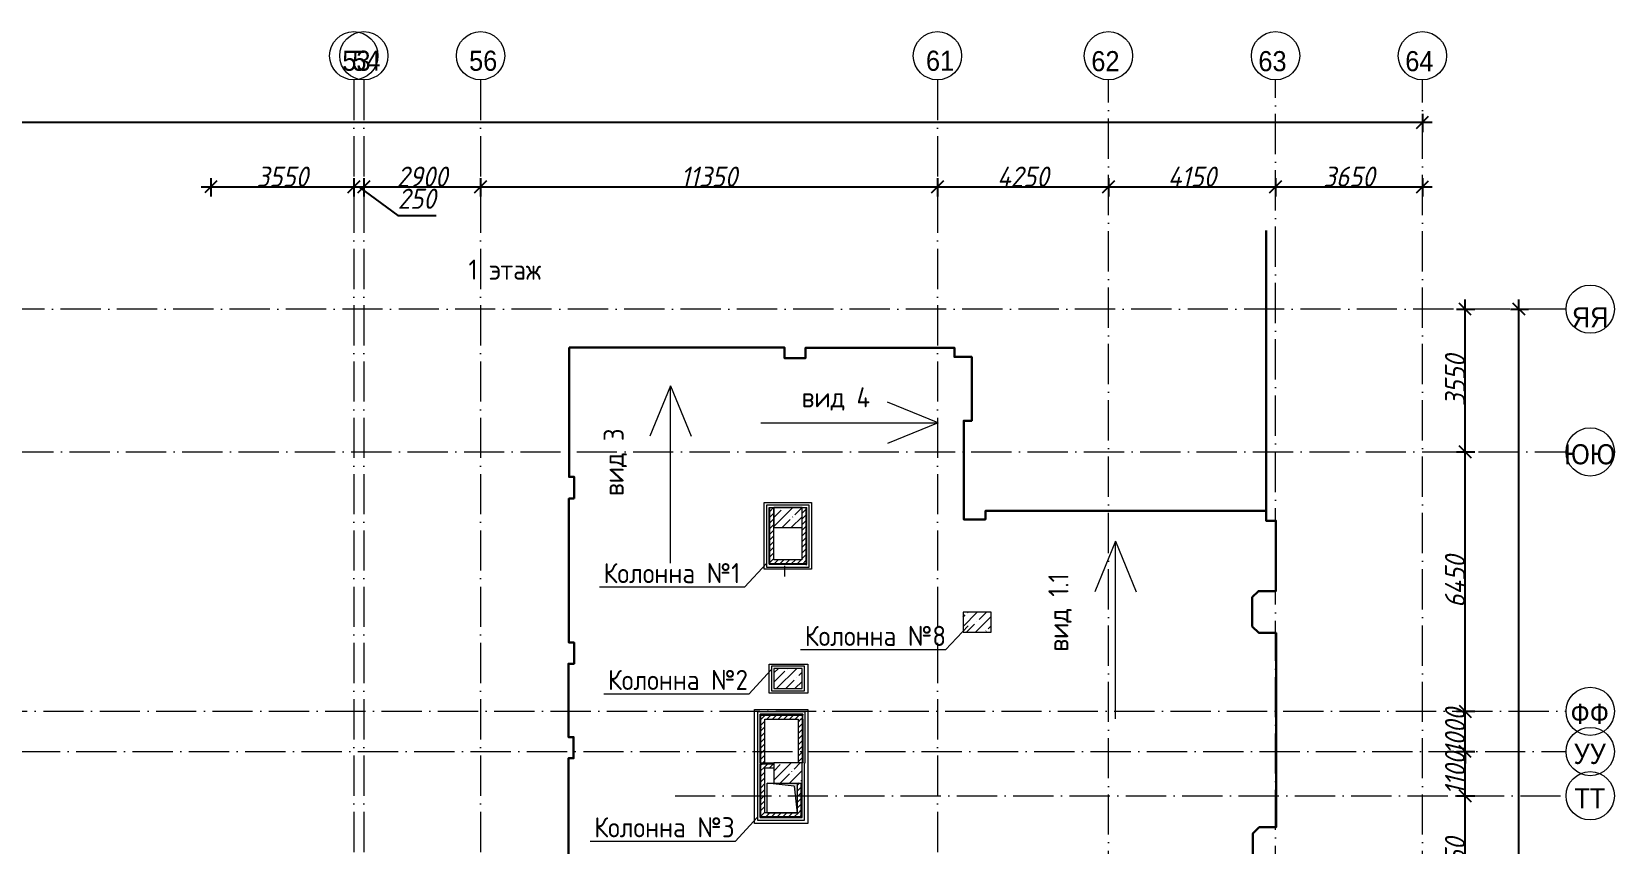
# Model space of a CAD drawing. Header units: millimetres. Extents: x 209 to 470115, y -86468 to 480215.
# Drawn here: x 174829 to 214150, y 460007 to 480215 of the extents above; entities that cross this region are included whole.
import ezdxf

# ---------------------------------------------------------------- set-up
doc = ezdxf.new("R2010")
doc.units = ezdxf.units.MM
doc.linetypes.add('50_200_ШТРИХ_1Т_ш5_п1_п1_', pattern=[1400, 1000, -200, 0, -200])
for name, color, linetype, lineweight in [('A-ANNO-DIMS', 7, 'Continuous', 9), ('A-WALL', 7, 'Continuous', 5), ('A-WALL-FNSH-1', 7, 'Continuous', 5), ('A-WALL-IDEN', 7, 'Continuous', 9), ('I-WALL', 7, 'Continuous', 5), ('S-COLS', 7, 'Continuous', 9), ('S-COLS-1', 7, 'Continuous', 5), ('основной', 250, 'Continuous', 15), ('Основные линии', 7, 'Continuous', 30), ('осново', 7, 'Continuous', 30), ('Размеры', 7, 'Continuous', 15)]:
    doc.layers.add(name, color=color, linetype=linetype, lineweight=lineweight)
for name, color, linetype, lineweight, true_color in [('A-DETL-7', 7, 'Continuous', 20, 0x01a6fe), ('I-WALL-15', 7, 'Continuous', 5, 0x787878), ('M-EQPM-1', 7, 'Continuous', 9, 0xaaaaaa), ('M-EQPM-2', 7, 'Continuous', 9, 0xe2e2e2), ('Оси-1', 7, 'Continuous', 20, 0xaaaaaa), ('Оси-2', 7, 'Continuous', 9, 0xaaaaaa), ('Оси-3', 7, '50_200_ШТРИХ_1Т_ш5_п1_п1_', 9, 0xaaaaaa)]:
    doc.layers.add(name, color=color, linetype=linetype, lineweight=lineweight, true_color=true_color)
doc.styles.add('Arial', font='arial.ttf', dxfattribs={"width": 0.9, "height": 500})
doc.styles.add('ISOCPEUR_I_1', font='isocpeui.ttf', dxfattribs={"width": 0.9, "height": 500})
doc.styles.add('СПДС', font='isocpeur.ttf', dxfattribs={"width": 0.9})
doc.dimstyles.new('ISO-2_5_0_9К_БОЛЬШОЙ', dxfattribs={"dimscale": 304.8, "dimtxt": 497.990588, "dimasz": 0.984252, "dimexe": 0.787402, "dimexo": 0, "dimgap": 0, "dimtad": 1, "dimdec": 0, "dimzin": 0, "dimdsep": 46, "dimtxsty": 'ISOCPEUR_I_1', "dimblk1": 'OBLIQUE', "dimblk2": 'OBLIQUE', "dimsah": 1, "dimcen": 0.09, "dimdle": 0.787402, "dimazin": 0, "dimtfac": 1, "dimtdec": 4, "dimtix": 1, "dimtmove": 0, "dimatfit": 3, "dimfxl": 1, "dimtvp": 1, "dimtolj": 1, "dimtzin": 0, "dimarcsym": 2})
doc.dimstyles.new('ISO-2_5_0_9К_БОЛЬШОЙ_1', dxfattribs={"dimscale": 304.8, "dimtxt": 497.990588, "dimasz": 0.984252, "dimexe": 0.787402, "dimexo": 0, "dimgap": 0, "dimtad": 1, "dimdec": 0, "dimzin": 0, "dimdsep": 46, "dimtxsty": 'ISOCPEUR_I_1', "dimblk1": 'OBLIQUE', "dimblk2": 'OBLIQUE', "dimsah": 1, "dimcen": 0.09, "dimdle": 0.787402, "dimazin": 0, "dimtfac": 1, "dimtdec": 4, "dimtix": 1, "dimtmove": 1, "dimatfit": 3, "dimfxl": 1, "dimtvp": 1, "dimtolj": 1, "dimtzin": 0, "dimarcsym": 2})
doc.dimstyles.new('ISO-2_5_0_9К_БОЛЬШОЙ_2', dxfattribs={"dimscale": 304.8, "dimtxt": 497.990588, "dimasz": 0.984252, "dimexe": 0.787402, "dimexo": 0, "dimgap": 0, "dimtad": 1, "dimdec": 0, "dimzin": 0, "dimdsep": 46, "dimtxsty": 'ISOCPEUR_I_1', "dimblk1": 'OBLIQUE', "dimblk2": 'OBLIQUE', "dimsah": 1, "dimcen": 0.09, "dimdle": 0.787402, "dimazin": 0, "dimtfac": 1, "dimtdec": 4, "dimtix": 1, "dimtmove": 2, "dimatfit": 3, "dimfxl": 1, "dimtvp": 1, "dimtolj": 1, "dimtzin": 0, "dimarcsym": 2})
pattern_1 = [(0, (104719.29, 386201.04), (406.4, 101.6), [6.706, -298.094, 6.706, -298.094, -1625.6]), (0, (104719.29, 386201.04), (406.4, 101.6), [-609.6, 6.706, -602.894, 6.706, -298.094, -711.2]), (0, (104719.29, 386201.04), (406.4, 101.6), [-1524, 6.706, -196.494, 6.706, -501.294]), (120, (104871.69, 386251.84), (-291.18818, 301.15272), [6.706, -298.094, 6.706, -298.094, -1625.6]), (120, (104871.69, 386251.84), (-291.18818, 301.15272), [-609.6, 6.706, -602.894, 6.706, -298.094, -711.2]), (120, (104871.69, 386251.84), (-291.18818, 301.15272), [-1524, 6.706, -196.494, 6.706, -501.294]), (240, (104922.49, 386455.04), (-115.21182, -402.75272), [6.706, -298.094, 6.706, -298.094, -1625.6]), (240, (104922.49, 386455.04), (-115.21182, -402.75272), [-609.6, 6.706, -602.894, 6.706, -298.094, -711.2]), (240, (104922.49, 386455.04), (-115.21182, -402.75272), [-1524, 6.706, -196.494, 6.706, -501.294])]
pattern_2 = [(45, (104719.29, 386201.04), (-70.71068, 70.71068), [])]

# ---------------------------------------------------------------- blocks, each defined once
blk = doc.blocks.new('BSC_Колонна _Прямоугольная - 500х700-V309-АИ_План этажа_Стены_2')
at = {"layer": 'S-COLS-1'}
h = blk.add_hatch(dxfattribs=at)
h.set_pattern_fill('FP_178', color=256, style=0, pattern_type=2)
h.set_pattern_definition([(315, (-79331.04, 93600), (228.0985, 228.0985), []), (315, (-79331.04, 93371.9), (228.0985, 228.0985), [403.225, -80.645, 6.706, -73.939])])
h.paths.add_polyline_path([(-250, 350), (-250, -350), (250, -350), (250, 350)])
for p, q in [((250, 350), (-250, 350)), ((-250, 350), (-250, -350)), ((250, -350), (250, 350)), ((-250, -350), (250, -350))]:
    blk.add_line(p, q, dxfattribs=at)
blk = doc.blocks.new('BSC_Колонна _Прямоугольная - 500х700-V362-АИ_План этажа_Стены_2')
at = {"layer": 'S-COLS-1'}
h = blk.add_hatch(dxfattribs=at)
h.set_pattern_fill('FP_221', color=256, style=0, pattern_type=2)
h.set_pattern_definition([(315, (-75580.7, 88900), (228.0985, 228.0985), []), (315, (-75580.7, 88671.9), (228.0985, 228.0985), [403.225, -80.645, 6.706, -73.939])])
h.paths.add_polyline_path([(-250, 350), (-250, -350), (250, -350), (250, 350)])
for p, q in [((250, 350), (-250, 350)), ((250, -350), (250, 350)), ((-250, -230), (-250, -350)), ((-250, -350), (250, -350))]:
    blk.add_line(p, q, dxfattribs=at)
blk = doc.blocks.new('BSC_Колонна _Прямоугольная - 500х700-V363-АИ_План этажа_Стены_2')
at = {"layer": 'S-COLS-1'}
h = blk.add_hatch(dxfattribs=at)
h.set_pattern_fill('FP_222', color=256, style=0, pattern_type=2)
h.set_pattern_definition([(315, (-77930.7, 88900), (228.0985, 228.0985), []), (315, (-77930.7, 88671.9), (228.0985, 228.0985), [403.225, -80.645, 6.706, -73.939])])
h.paths.add_polyline_path([(-250, 350), (-250, -350), (250, -350), (250, 350)])
for p, q in [((250, 350), (-250, 350)), ((-250, 350), (-250, -350)), ((250, -350), (250, 350)), ((-250, -350), (250, -350))]:
    blk.add_line(p, q, dxfattribs=at)
blk = doc.blocks.new('Канал вертикальный прямоугольный - Шахта - значок проема-24087406-АИ_План этажа_Стены_2')
at = {"layer": 'M-EQPM-2'}
blk.add_hatch(color=256, dxfattribs=at).paths.add_polyline_path([(375, 375), (-375, 375), (-375, -375), (-300, 300)])
at = {"layer": 'M-EQPM-1'}
for p, q in [((-375, -375), (-375, 375)), ((-375, 375), (375, 375)), ((-300, 300), (-375, -375)), ((-300, 300), (375, 375)), ((375, 375), (375, -375)), ((375, -375), (-375, -375))]:
    blk.add_line(p, q, dxfattribs=at)
blk = doc.blocks.new('Ось сетки - Круг_Ø6_00__ISO-2_5_0_9K_-17386508-АИ_План этажа_Стены_3')
at = {"layer": 'Оси-1'}
blk.add_circle((0, 0), 3, dxfattribs=at)
blk = doc.blocks.new('_Oblique')
at = {"color": 0, "linetype": 'ByBlock', "lineweight": -2}
blk.add_line((-0.5, -0.5), (0.5, 0.5), dxfattribs=at)
blk = doc.blocks.new('*D1474')
at = {"layer": 'A-ANNO-DIMS', "color": 0, "lineweight": -2, "transparency": 16777216}
for p, q in [((211781, 385675), (211781, 473555)), ((211569, 473315), (212021, 473315)), ((211569, 385915), (212021, 385915))]:
    blk.add_line(p, q, dxfattribs=at)
at = {"layer": 'Defpoints', "color": 0, "transparency": 16777216}
for p in [(211569, 473315), (211781, 473315), (211569, 385915)]:
    blk.add_point(p, dxfattribs=at)
at = {"layer": 'A-ANNO-DIMS', "color": 0, "lineweight": -2, "transparency": 16777216, "xscale": 300, "yscale": 300, "zscale": 300}
for p, rotation in [((211781, 473315), 90), ((211781, 385915), 270)]:
    blk.add_blockref('_Oblique', p, dxfattribs=dict(at, rotation=rotation))
at = {"layer": 'A-ANNO-DIMS', "color": 0, "transparency": 16777216, "insert": (211528, 429615), "char_height": 500, "width": 1942.16, "attachment_point": 5, "rotation": 90, "style": 'ISOCPEUR_I_1'}
blk.add_mtext('\\A1;87400', dxfattribs=at)
blk = doc.blocks.new('*D1482')
at = {"layer": 'A-ANNO-DIMS', "color": 0, "lineweight": -2, "transparency": 16777216}
for p, q in [((210443, 457625), (210443, 461455)), ((210230, 461215), (210683, 461215)), ((210230, 457865), (210683, 457865))]:
    blk.add_line(p, q, dxfattribs=at)
at = {"layer": 'Defpoints', "color": 0, "transparency": 16777216}
for p in [(210230, 461215), (210443, 461215), (210230, 457865)]:
    blk.add_point(p, dxfattribs=at)
at = {"layer": 'A-ANNO-DIMS', "color": 0, "lineweight": -2, "transparency": 16777216, "xscale": 300, "yscale": 300, "zscale": 300}
for p, rotation in [((210443, 461215), 90), ((210443, 457865), 270)]:
    blk.add_blockref('_Oblique', p, dxfattribs=dict(at, rotation=rotation))
at = {"layer": 'A-ANNO-DIMS', "color": 0, "transparency": 16777216, "insert": (210193, 459540), "char_height": 500, "width": 1516.96, "attachment_point": 5, "rotation": 90, "style": 'ISOCPEUR_I_1'}
blk.add_mtext('\\A1;3350', dxfattribs=at)
blk = doc.blocks.new('*D1483')
at = {"layer": 'A-ANNO-DIMS', "color": 0, "lineweight": -2, "transparency": 16777216}
for p, q in [((210443, 460975), (210443, 462555)), ((210230, 462315), (210683, 462315)), ((210230, 461215), (210683, 461215))]:
    blk.add_line(p, q, dxfattribs=at)
at = {"layer": 'Defpoints', "color": 0, "transparency": 16777216}
for p in [(210230, 462315), (210443, 462315), (210230, 461215)]:
    blk.add_point(p, dxfattribs=at)
at = {"layer": 'A-ANNO-DIMS', "color": 0, "lineweight": -2, "transparency": 16777216, "xscale": 300, "yscale": 300, "zscale": 300}
for p, rotation in [((210443, 462315), 90), ((210443, 461215), 270)]:
    blk.add_blockref('_Oblique', p, dxfattribs=dict(at, rotation=rotation))
at = {"layer": 'A-ANNO-DIMS', "color": 0, "transparency": 16777216, "insert": (210193, 461765), "char_height": 500, "width": 1287.11, "attachment_point": 5, "rotation": 90, "style": 'ISOCPEUR_I_1'}
blk.add_mtext('\\A1;1100', dxfattribs=at)
blk = doc.blocks.new('*D1484')
at = {"layer": 'A-ANNO-DIMS', "color": 0, "lineweight": -2, "transparency": 16777216}
for p, q in [((210443, 463315), (210443, 463615)), ((210230, 463315), (210683, 463315)), ((210443, 462315), (210443, 463315)), ((210230, 462315), (210683, 462315)), ((210443, 462315), (210443, 462015))]:
    blk.add_line(p, q, dxfattribs=at)
at = {"layer": 'Defpoints', "color": 0, "transparency": 16777216}
for p in [(210230, 463315), (210443, 463315), (210230, 462315)]:
    blk.add_point(p, dxfattribs=at)
at = {"layer": 'A-ANNO-DIMS', "color": 0, "lineweight": -2, "transparency": 16777216, "xscale": 300, "yscale": 300, "zscale": 300}
for p, rotation in [((210443, 463315), 270), ((210443, 462315), 90)]:
    blk.add_blockref('_Oblique', p, dxfattribs=dict(at, rotation=rotation))
at = {"layer": 'A-ANNO-DIMS', "color": 0, "transparency": 16777216, "insert": (210193, 462815), "char_height": 500, "width": 1402.04, "attachment_point": 5, "rotation": 90, "style": 'ISOCPEUR_I_1'}
blk.add_mtext('\\A1;1000', dxfattribs=at)
blk = doc.blocks.new('*D1485')
at = {"layer": 'A-ANNO-DIMS', "color": 0, "lineweight": -2, "transparency": 16777216}
for p, q in [((210443, 463075), (210443, 470005)), ((210230, 469765), (210683, 469765)), ((210230, 463315), (210683, 463315))]:
    blk.add_line(p, q, dxfattribs=at)
at = {"layer": 'Defpoints', "color": 0, "transparency": 16777216}
for p in [(210230, 469765), (210443, 469765), (210230, 463315)]:
    blk.add_point(p, dxfattribs=at)
at = {"layer": 'A-ANNO-DIMS', "color": 0, "lineweight": -2, "transparency": 16777216, "xscale": 300, "yscale": 300, "zscale": 300}
for p, rotation in [((210443, 469765), 90), ((210443, 463315), 270)]:
    blk.add_blockref('_Oblique', p, dxfattribs=dict(at, rotation=rotation))
at = {"layer": 'A-ANNO-DIMS', "color": 0, "transparency": 16777216, "insert": (210193, 466540), "char_height": 500, "width": 1562.92, "attachment_point": 5, "rotation": 90, "style": 'ISOCPEUR_I_1'}
blk.add_mtext('\\A1;6450', dxfattribs=at)
blk = doc.blocks.new('*D1486')
at = {"layer": 'A-ANNO-DIMS', "color": 0, "lineweight": -2, "transparency": 16777216}
for p, q in [((210443, 469525), (210443, 473555)), ((210230, 473315), (210683, 473315)), ((210230, 469765), (210683, 469765))]:
    blk.add_line(p, q, dxfattribs=at)
at = {"layer": 'Defpoints', "color": 0, "transparency": 16777216}
for p in [(210230, 473315), (210443, 473315), (210230, 469765)]:
    blk.add_point(p, dxfattribs=at)
at = {"layer": 'A-ANNO-DIMS', "color": 0, "lineweight": -2, "transparency": 16777216, "xscale": 300, "yscale": 300, "zscale": 300}
for p, rotation in [((210443, 473315), 90), ((210443, 469765), 270)]:
    blk.add_blockref('_Oblique', p, dxfattribs=dict(at, rotation=rotation))
at = {"layer": 'A-ANNO-DIMS', "color": 0, "transparency": 16777216, "insert": (210193, 471540), "char_height": 500, "width": 1516.96, "attachment_point": 5, "rotation": 90, "style": 'ISOCPEUR_I_1'}
blk.add_mtext('\\A1;3550', dxfattribs=at)
blk = doc.blocks.new('*D1487')
at = {"layer": 'A-ANNO-DIMS', "color": 0, "lineweight": -2, "transparency": 16777216}
for p, q in [((105882, 478171), (105882, 477719)), ((209382, 478171), (209382, 477719)), ((105642, 477959), (159773, 477959)), ((209622, 477959), (161531, 477959))]:
    blk.add_line(p, q, dxfattribs=at)
at = {"layer": 'Defpoints', "color": 0, "transparency": 16777216}
for p in [(105882, 478171), (209382, 478171), (209382, 477959)]:
    blk.add_point(p, dxfattribs=at)
at = {"layer": 'A-ANNO-DIMS', "color": 0, "lineweight": -2, "transparency": 16777216, "xscale": 300, "yscale": 300, "zscale": 300, "rotation": 180}
blk.add_blockref('_Oblique', (105882, 477959), dxfattribs=at)
at = {"layer": 'A-ANNO-DIMS', "color": 0, "lineweight": -2, "transparency": 16777216, "xscale": 300, "yscale": 300, "zscale": 300}
blk.add_blockref('_Oblique', (209382, 477959), dxfattribs=at)
at = {"layer": 'A-ANNO-DIMS', "color": 0, "transparency": 16777216, "insert": (159572, 478613), "char_height": 500, "width": 2160.51, "attachment_point": 1, "line_spacing_factor": 1.149209, "style": 'ISOCPEUR_I_1'}
blk.add_mtext('\\A1;103500', dxfattribs=at)
blk = doc.blocks.new('*D1488')
at = {"layer": 'A-ANNO-DIMS', "color": 0, "lineweight": -2, "transparency": 16777216}
for p, q in [((179042, 476359), (183072, 476359)), ((179282, 476571), (179282, 476119)), ((182832, 476571), (182832, 476119))]:
    blk.add_line(p, q, dxfattribs=at)
at = {"layer": 'Defpoints', "color": 0, "transparency": 16777216}
for p in [(179282, 476571), (182832, 476571), (182832, 476359)]:
    blk.add_point(p, dxfattribs=at)
at = {"layer": 'A-ANNO-DIMS', "color": 0, "lineweight": -2, "transparency": 16777216, "xscale": 300, "yscale": 300, "zscale": 300, "rotation": 180}
blk.add_blockref('_Oblique', (179282, 476359), dxfattribs=at)
at = {"layer": 'A-ANNO-DIMS', "color": 0, "lineweight": -2, "transparency": 16777216, "xscale": 300, "yscale": 300, "zscale": 300}
blk.add_blockref('_Oblique', (182832, 476359), dxfattribs=at)
at = {"layer": 'A-ANNO-DIMS', "color": 0, "transparency": 16777216, "insert": (181057, 476609), "char_height": 500, "width": 1516.96, "attachment_point": 5, "style": 'ISOCPEUR_I_1'}
blk.add_mtext('\\A1;3550', dxfattribs=at)
blk = doc.blocks.new('*D1489')
at = {"layer": 'A-ANNO-DIMS', "color": 0, "lineweight": -2, "transparency": 16777216}
for p, q in [((182592, 476359), (183322, 476359)), ((182832, 476571), (182832, 476119)), ((182957, 476359), (183925, 475644)), ((183082, 476571), (183082, 476119)), ((183925, 475644), (184881, 475644))]:
    blk.add_line(p, q, dxfattribs=at)
at = {"layer": 'Defpoints', "color": 0, "transparency": 16777216}
for p in [(182832, 476571), (183082, 476571), (183082, 476359)]:
    blk.add_point(p, dxfattribs=at)
at = {"layer": 'A-ANNO-DIMS', "color": 0, "lineweight": -2, "transparency": 16777216, "xscale": 300, "yscale": 300, "zscale": 300, "rotation": 180}
blk.add_blockref('_Oblique', (182832, 476359), dxfattribs=at)
at = {"layer": 'A-ANNO-DIMS', "color": 0, "lineweight": -2, "transparency": 16777216, "xscale": 300, "yscale": 300, "zscale": 300}
blk.add_blockref('_Oblique', (183082, 476359), dxfattribs=at)
at = {"layer": 'A-ANNO-DIMS', "color": 0, "transparency": 16777216, "insert": (183925, 476310), "char_height": 500, "width": 1137.72, "attachment_point": 1, "line_spacing_factor": 1.149209, "style": 'ISOCPEUR_I_1'}
blk.add_mtext('\\A1;250', dxfattribs=at)
blk = doc.blocks.new('*D1490')
at = {"layer": 'A-ANNO-DIMS', "color": 0, "lineweight": -2, "transparency": 16777216}
for p, q in [((182842, 476359), (186222, 476359)), ((183082, 476571), (183082, 476119)), ((185982, 476571), (185982, 476119))]:
    blk.add_line(p, q, dxfattribs=at)
at = {"layer": 'Defpoints', "color": 0, "transparency": 16777216}
for p in [(183082, 476571), (185982, 476571), (185982, 476359)]:
    blk.add_point(p, dxfattribs=at)
at = {"layer": 'A-ANNO-DIMS', "color": 0, "lineweight": -2, "transparency": 16777216, "xscale": 300, "yscale": 300, "zscale": 300, "rotation": 180}
blk.add_blockref('_Oblique', (183082, 476359), dxfattribs=at)
at = {"layer": 'A-ANNO-DIMS', "color": 0, "lineweight": -2, "transparency": 16777216, "xscale": 300, "yscale": 300, "zscale": 300}
blk.add_blockref('_Oblique', (185982, 476359), dxfattribs=at)
at = {"layer": 'A-ANNO-DIMS', "color": 0, "transparency": 16777216, "insert": (184532, 476609), "char_height": 500, "width": 1516.96, "attachment_point": 5, "style": 'ISOCPEUR_I_1'}
blk.add_mtext('\\A1;2900', dxfattribs=at)
blk = doc.blocks.new('*D1491')
at = {"layer": 'A-ANNO-DIMS', "color": 0, "lineweight": -2, "transparency": 16777216}
for p, q in [((185742, 476359), (197572, 476359)), ((185982, 476571), (185982, 476119)), ((197332, 476571), (197332, 476119))]:
    blk.add_line(p, q, dxfattribs=at)
at = {"layer": 'Defpoints', "color": 0, "transparency": 16777216}
for p in [(185982, 476571), (197332, 476571), (197332, 476359)]:
    blk.add_point(p, dxfattribs=at)
at = {"layer": 'A-ANNO-DIMS', "color": 0, "lineweight": -2, "transparency": 16777216, "xscale": 300, "yscale": 300, "zscale": 300, "rotation": 180}
blk.add_blockref('_Oblique', (185982, 476359), dxfattribs=at)
at = {"layer": 'A-ANNO-DIMS', "color": 0, "lineweight": -2, "transparency": 16777216, "xscale": 300, "yscale": 300, "zscale": 300}
blk.add_blockref('_Oblique', (197332, 476359), dxfattribs=at)
at = {"layer": 'A-ANNO-DIMS', "color": 0, "transparency": 16777216, "insert": (191657, 476609), "char_height": 500, "width": 1666.35, "attachment_point": 5, "style": 'ISOCPEUR_I_1'}
blk.add_mtext('\\A1;11350', dxfattribs=at)
blk = doc.blocks.new('*D1492')
at = {"layer": 'A-ANNO-DIMS', "color": 0, "lineweight": -2, "transparency": 16777216}
for p, q in [((197092, 476359), (201822, 476359)), ((197332, 476571), (197332, 476119)), ((201582, 476571), (201582, 476119))]:
    blk.add_line(p, q, dxfattribs=at)
at = {"layer": 'Defpoints', "color": 0, "transparency": 16777216}
for p in [(197332, 476571), (201582, 476571), (201582, 476359)]:
    blk.add_point(p, dxfattribs=at)
at = {"layer": 'A-ANNO-DIMS', "color": 0, "lineweight": -2, "transparency": 16777216, "xscale": 300, "yscale": 300, "zscale": 300, "rotation": 180}
blk.add_blockref('_Oblique', (197332, 476359), dxfattribs=at)
at = {"layer": 'A-ANNO-DIMS', "color": 0, "lineweight": -2, "transparency": 16777216, "xscale": 300, "yscale": 300, "zscale": 300}
blk.add_blockref('_Oblique', (201582, 476359), dxfattribs=at)
at = {"layer": 'A-ANNO-DIMS', "color": 0, "transparency": 16777216, "insert": (199457, 476609), "char_height": 500, "width": 1562.92, "attachment_point": 5, "style": 'ISOCPEUR_I_1'}
blk.add_mtext('\\A1;4250', dxfattribs=at)
blk = doc.blocks.new('*D1493')
at = {"layer": 'A-ANNO-DIMS', "color": 0, "lineweight": -2, "transparency": 16777216}
for p, q in [((201342, 476359), (205972, 476359)), ((201582, 476571), (201582, 476119)), ((205732, 476571), (205732, 476119))]:
    blk.add_line(p, q, dxfattribs=at)
at = {"layer": 'Defpoints', "color": 0, "transparency": 16777216}
for p in [(201582, 476571), (205732, 476571), (205732, 476359)]:
    blk.add_point(p, dxfattribs=at)
at = {"layer": 'A-ANNO-DIMS', "color": 0, "lineweight": -2, "transparency": 16777216, "xscale": 300, "yscale": 300, "zscale": 300, "rotation": 180}
blk.add_blockref('_Oblique', (201582, 476359), dxfattribs=at)
at = {"layer": 'A-ANNO-DIMS', "color": 0, "lineweight": -2, "transparency": 16777216, "xscale": 300, "yscale": 300, "zscale": 300}
blk.add_blockref('_Oblique', (205732, 476359), dxfattribs=at)
at = {"layer": 'A-ANNO-DIMS', "color": 0, "transparency": 16777216, "insert": (203657, 476609), "char_height": 500, "width": 1448, "attachment_point": 5, "style": 'ISOCPEUR_I_1'}
blk.add_mtext('\\A1;4150', dxfattribs=at)
blk = doc.blocks.new('*D1494')
at = {"layer": 'A-ANNO-DIMS', "color": 0, "lineweight": -2, "transparency": 16777216}
for p, q in [((205492, 476359), (209622, 476359)), ((205732, 476571), (205732, 476119)), ((209382, 476571), (209382, 476119))]:
    blk.add_line(p, q, dxfattribs=at)
at = {"layer": 'Defpoints', "color": 0, "transparency": 16777216}
for p in [(205732, 476571), (209382, 476571), (209382, 476359)]:
    blk.add_point(p, dxfattribs=at)
at = {"layer": 'A-ANNO-DIMS', "color": 0, "lineweight": -2, "transparency": 16777216, "xscale": 300, "yscale": 300, "zscale": 300, "rotation": 180}
blk.add_blockref('_Oblique', (205732, 476359), dxfattribs=at)
at = {"layer": 'A-ANNO-DIMS', "color": 0, "lineweight": -2, "transparency": 16777216, "xscale": 300, "yscale": 300, "zscale": 300}
blk.add_blockref('_Oblique', (209382, 476359), dxfattribs=at)
at = {"layer": 'A-ANNO-DIMS', "color": 0, "transparency": 16777216, "insert": (207557, 476609), "char_height": 500, "width": 1516.96, "attachment_point": 5, "style": 'ISOCPEUR_I_1'}
blk.add_mtext('\\A1;3650', dxfattribs=at)

msp = doc.modelspace()

# ---------------------------------------------------------------- hatches: boundary and pattern name
at = {"layer": 'I-WALL'}
h = msp.add_hatch(dxfattribs=at)
h.set_pattern_fill('FP_4', color=256, style=0, pattern_type=2)
h.set_pattern_definition(pattern_2)
h.paths.add_polyline_path([(193269.3, 467081.7), (193269.3, 468381.7), (193169.3, 468381.7), (193169.3, 467081.7)])
h = msp.add_hatch(dxfattribs=at)
h.set_pattern_fill('FP_4', color=256, style=0, pattern_type=2)
h.set_pattern_definition(pattern_2)
h.paths.add_polyline_path([(194066, 466981.7), (194066, 468381.7), (193966, 468381.7), (193966, 466981.7)])
h = msp.add_hatch(dxfattribs=at)
h.set_pattern_fill('FP_4', color=256, style=0, pattern_type=2)
h.set_pattern_definition(pattern_2)
h.paths.add_polyline_path([(193966, 466981.7), (193966, 467081.7), (193169.3, 467081.7), (193169.3, 466981.7)])
h = msp.add_hatch(dxfattribs=at)
h.set_pattern_fill('FP_4', color=256, style=0, pattern_type=2)
h.set_pattern_definition(pattern_2)
h.paths.add_polyline_path([(192945.5, 462031.7), (193045.5, 462031.7), (193045.5, 463220.4), (192945.5, 463220.4), (192945.5, 462195.9)])
h = msp.add_hatch(dxfattribs=at)
h.set_pattern_fill('FP_4', color=256, style=0, pattern_type=2)
h.set_pattern_definition(pattern_2)
h.paths.add_polyline_path([(193869.3, 463120.4), (193969.3, 463120.4), (193969.3, 463220.4), (193045.5, 463220.4), (193045.5, 463120.4)])
h = msp.add_hatch(dxfattribs=at)
h.set_pattern_fill('FP_4', color=256, style=0, pattern_type=2)
h.set_pattern_definition(pattern_2)
h.paths.add_polyline_path([(193969.3, 462031.7), (193969.3, 463120.4), (193869.3, 463120.4), (193869.3, 462031.7)])
h = msp.add_hatch(dxfattribs=at)
h.set_pattern_fill('FP_4', color=256, style=0, pattern_type=2)
h.set_pattern_definition(pattern_2)
h.paths.add_polyline_path([(193269.3, 461911.7), (193269.3, 462011.7), (192945.5, 462011.7), (192945.5, 461911.7), (193045.5, 461911.7)])
h = msp.add_hatch(dxfattribs=at)
h.set_pattern_fill('FP_4', color=256, style=0, pattern_type=2)
h.set_pattern_definition(pattern_2)
h.paths.add_polyline_path([(192945.5, 460692.1), (193045.5, 460692.1), (193045.5, 461911.7), (192945.5, 461911.7), (192945.5, 460772)])
h = msp.add_hatch(dxfattribs=at)
h.set_pattern_fill('FP_4', color=256, style=0, pattern_type=2)
h.set_pattern_definition(pattern_2)
h.paths.add_polyline_path([(193949.3, 460792.1), (193949.3, 461531.7), (193849.3, 461531.7), (193849.3, 460792.1)])
h = msp.add_hatch(dxfattribs=at)
h.set_pattern_fill('FP_4', color=256, style=0, pattern_type=2)
h.set_pattern_definition(pattern_2)
h.paths.add_polyline_path([(193949.3, 460692.1), (193949.3, 460792.1), (193849.3, 460792.1), (193848.1, 460792.1), (193045.5, 460792.1), (193045.5, 460692.1)])
at = {"layer": 'I-WALL-15'}
h = msp.add_hatch(dxfattribs=at)
h.set_pattern_fill('FP_3', color=256, style=0, pattern_type=2)
h.set_pattern_definition(pattern_1)
h.paths.add_polyline_path([(193169.3, 466981.7), (193169.3, 468381.7), (193149.3, 468381.7), (193149.3, 466981.7)])
h = msp.add_hatch(dxfattribs=at)
h.set_pattern_fill('FP_3', color=256, style=0, pattern_type=2)
h.set_pattern_definition(pattern_1)
h.paths.add_polyline_path([(194086, 466961.7), (194086, 468381.7), (194066, 468381.7), (194066, 466961.7)])
h = msp.add_hatch(dxfattribs=at)
h.set_pattern_fill('FP_3', color=256, style=0, pattern_type=2)
h.set_pattern_definition(pattern_1)
h.paths.add_polyline_path([(193149.3, 466961.7), (194066, 466961.7), (194066, 466981.7), (193149.3, 466981.7)])
h = msp.add_hatch(dxfattribs=at)
h.set_pattern_fill('FP_3', color=256, style=0, pattern_type=2)
h.set_pattern_definition(pattern_1)
h.paths.add_polyline_path([(192945.5, 462031.7), (192945.5, 463240.4), (192925.5, 463240.4), (192925.5, 462031.7)])
h = msp.add_hatch(dxfattribs=at)
h.set_pattern_fill('FP_3', color=256, style=0, pattern_type=2)
h.set_pattern_definition(pattern_1)
h.paths.add_polyline_path([(193969.3, 463220.4), (193989.3, 463220.4), (193989.3, 463240.4), (192945.5, 463240.4), (192945.5, 463220.4), (193045.5, 463220.4)])
h = msp.add_hatch(dxfattribs=at)
h.set_pattern_fill('FP_3', color=256, style=0, pattern_type=2)
h.set_pattern_definition(pattern_1)
h.paths.add_polyline_path([(193989.3, 462031.7), (193989.3, 463220.4), (193969.3, 463220.4), (193969.3, 462031.7)])
h = msp.add_hatch(dxfattribs=at)
h.set_pattern_fill('FP_3', color=256, style=0, pattern_type=2)
h.set_pattern_definition(pattern_1)
h.paths.add_polyline_path([(193269.3, 462011.7), (193269.3, 462031.7), (192925.5, 462031.7), (192925.5, 462011.7), (192945.5, 462011.7)])
h = msp.add_hatch(dxfattribs=at)
h.set_pattern_fill('FP_3', color=256, style=0, pattern_type=2)
h.set_pattern_definition(pattern_1)
h.paths.add_polyline_path([(192945.5, 460672.1), (192945.5, 462011.7), (192925.5, 462011.7), (192925.5, 460672.1)])
h = msp.add_hatch(dxfattribs=at)
h.set_pattern_fill('FP_3', color=256, style=0, pattern_type=2)
h.set_pattern_definition(pattern_1)
h.paths.add_polyline_path([(193949.3, 460692.1), (193969.3, 460692.1), (193969.3, 461531.7), (193949.3, 461531.7), (193949.3, 460772)])
h = msp.add_hatch(dxfattribs=at)
h.set_pattern_fill('FP_3', color=256, style=0, pattern_type=2)
h.set_pattern_definition(pattern_1)
h.paths.add_polyline_path([(192945.5, 460672.1), (193969.3, 460672.1), (193969.3, 460692.1), (192945.5, 460692.1)])
at = {"layer": 'S-COLS-1'}
h = msp.add_hatch(dxfattribs=at)
h.set_pattern_fill('FP_1', color=256, style=0, pattern_type=2)
h.set_pattern_definition([(45, (104719.3, 386201.04), (-228.0985, 228.0985), []), (45, (104947.4, 386201.04), (-228.0985, 228.0985), [403.225, -80.645, 6.706, -73.939])])
h.paths.add_polyline_path([(193969.3, 467881.7), (193969.3, 468381.7), (193269.3, 468381.7), (193269.3, 467881.7)])

# ---------------------------------------------------------------- linework, layer by layer
at = {"lineweight": 30}
for points in [[(205172.2, 459587.8), (205172.2, 460277.8), (205327.8, 460433.4), (205747.8, 460433.4), (205747.8, 465263.4), (205317.8, 465263.4), (205155.2, 465426), (205155.2, 466151), (205307.2, 466303), (205742.2, 466303), (205742.2, 468053), (205497.2, 468053), (205497.2, 468298), (205497.2, 475270)], [(197985.2, 468088), (197985.2, 470538), (198005.2, 470538), (198185.2, 470538), (198185.2, 472125), (197985.2, 472125), (197755.2, 472125), (197755.2, 472355), (194055.2, 472355), (194055.2, 472099), (193531.2, 472099), (193531.2, 472362), (188181.2, 472362)], [(188181.2, 472362), (188181.2, 469145), (188311.2, 469145), (188311.2, 468605)], [(188311.2, 468605), (188176.2, 468605), (188176.2, 465024), (188177.2, 465024)], [(205497.2, 468298), (198525.2, 468298), (198525.2, 468088), (197985.2, 468088), (197985.2, 468088)], [(188176.2, 465024), (188306.2, 465024), (188306.2, 464499), (188293.2, 464499), (188163.2, 464499), (188163.2, 462673), (188293.2, 462673), (188293.2, 462148), (188163.2, 462148), (188163.2, 459188), (186010.2, 459188), (186010.2, 454058), (182930.2, 454058), (182930.2, 453323)]]:
    msp.add_lwpolyline(points, dxfattribs=at)
at = {"layer": 'A-DETL-7'}
for p, q in [((193024.6, 468509.3), (194204.6, 468509.3)), ((193024.6, 466849.3), (193024.6, 468509.3)), ((194204.6, 468509.3), (194204.6, 466849.3)), ((194204.6, 466849.3), (193024.6, 466849.3)), ((193148.8, 464490.4), (194108.8, 464490.4)), ((193148.8, 463770.4), (193148.8, 464490.4)), ((194108.8, 464490.4), (194108.8, 463770.4)), ((194108.8, 463770.4), (193148.8, 463770.4)), ((192790.7, 463363), (194108.8, 463363)), ((192790.7, 460525.4), (192790.7, 463363)), ((194108.8, 463363), (194108.8, 460525.4)), ((194108.8, 460525.4), (192790.7, 460525.4))]:
    msp.add_line(p, q, dxfattribs=at)
at = {"layer": 'A-WALL'}
for p, q in [((193089.3, 468441.7), (193089.3, 466901.7)), ((194146, 468441.7), (193089.3, 468441.7)), ((193149.3, 466981.7), (193149.3, 468381.7)), ((193149.3, 468381.7), (194086, 468381.7)), ((193169.3, 466981.7), (193169.3, 468381.7)), ((194066, 468381.7), (194066, 466981.7)), ((194086, 466961.7), (194086, 468381.7)), ((194146, 466901.7), (194146, 468441.7)), ((193089.3, 466901.7), (194146, 466901.7)), ((194066, 466961.7), (193149.3, 466961.7)), ((194066, 466981.7), (193169.3, 466981.7)), ((193209.3, 464441.7), (193209.3, 463821.7)), ((194029.3, 464441.7), (193209.3, 464441.7)), ((194029.3, 463821.7), (194029.3, 464441.7)), ((193209.3, 463821.7), (194029.3, 463821.7)), ((194049.3, 463300.4), (192865.5, 463300.4)), ((192865.5, 463300.4), (192865.5, 460612.1)), ((192925.5, 462031.7), (192925.5, 463240.4)), ((193989.3, 463240.4), (192945.5, 463240.4)), ((192945.5, 463220.4), (193969.3, 463220.4)), ((192945.5, 462031.7), (192945.5, 463220.4)), ((193969.3, 463220.4), (193969.3, 462031.7)), ((193989.3, 463240.4), (193989.3, 463220.4)), ((193989.3, 462031.7), (193989.3, 463220.4)), ((194049.3, 462031.7), (194049.3, 463300.4)), ((193989.3, 463120.4), (193989.3, 462031.7)), ((193989.3, 462031.7), (193969.3, 462031.7)), ((194029.3, 460612.1), (194029.3, 462031.7)), ((194029.3, 462031.7), (194049.3, 462031.7)), ((192925.5, 460672.1), (192925.5, 462011.7)), ((192945.5, 460692.1), (192945.5, 462011.7)), ((192945.5, 462011.7), (193269.3, 462011.7)), ((193949.3, 460692.1), (193949.3, 461531.7)), ((193969.3, 460672.1), (193969.3, 461531.7)), ((192865.5, 460612.1), (194029.3, 460612.1)), ((192925.5, 460672.1), (193969.3, 460672.1)), ((193949.3, 460692.1), (192945.5, 460692.1))]:
    msp.add_line(p, q, dxfattribs=at)
at = {"layer": 'A-WALL-FNSH-1'}
for p, q in [((193269.3, 467081.7), (193269.3, 468381.7)), ((193966, 468381.7), (193966, 467081.7)), ((193149.3, 466981.7), (193149.3, 466961.7)), ((193966, 467081.7), (193269.3, 467081.7)), ((194066, 466961.7), (194086, 466961.7)), ((192945.5, 463240.4), (192925.5, 463240.4)), ((193989.3, 463220.4), (193989.3, 463240.4)), ((193045.5, 463120.4), (193869.3, 463120.4)), ((193045.5, 462031.7), (193045.5, 463120.4)), ((193869.3, 463120.4), (193869.3, 462031.7)), ((192925.5, 462031.7), (192925.5, 462011.7)), ((192925.5, 462031.7), (193269.3, 462031.7)), ((193989.3, 462031.7), (193989.3, 462031.7)), ((193045.5, 460792.1), (193045.5, 461911.7)), ((193045.5, 461911.7), (193269.3, 461911.7)), ((193848.1, 460792.1), (193045.5, 460792.1))]:
    msp.add_line(p, q, dxfattribs=at)
at = {"layer": 'A-WALL-IDEN'}
msp.add_line((193530.7, 466931.7), (193530.7, 466665.6), dxfattribs=at)
at = {"layer": 'S-COLS-1'}
for p, q in [((193969.3, 468381.7), (193269.3, 468381.7)), ((193269.3, 468381.7), (193269.3, 467881.7)), ((193969.3, 467881.7), (193969.3, 468381.7)), ((193269.3, 467881.7), (193969.3, 467881.7))]:
    msp.add_line(p, q, dxfattribs=at)
at = {"layer": 'Оси-3'}
for p, q in [((182832.2, 479014.9), (182832.2, 399065)), ((183082.2, 479014.9), (183082.2, 399065)), ((185982.2, 479014.9), (185982.2, 397065)), ((197332.2, 479014.9), (197332.2, 381844.3)), ((201582.2, 381844.3), (201582.2, 479014.9)), ((205732.2, 435165), (205732.2, 479014.9)), ((209382.2, 381844.3), (209382.2, 479014.9)), ((212950.2, 473315), (102964.9, 473315)), ((102964.9, 469764.7), (212950.2, 469764.7)), ((156918.2, 463315), (212950.2, 463315)), ((145132.2, 462315), (212950.2, 462315)), ((190813.4, 461215), (212950.2, 461215))]:
    msp.add_line(p, q, dxfattribs=at)
at = {"layer": 'основной', "lineweight": 15}
for points in [[(193095.9, 467001.2), (192535.3, 466401.2), (188935.3, 466401.2)], [(198093.9, 465440.1), (197533.3, 464840.1), (193933.3, 464840.1)], [(193204.5, 464345.6), (192643.9, 463745.6), (189043.9, 463745.6)], [(192864.1, 460681.8), (192303.5, 460081.8), (188703.5, 460081.8)]]:
    msp.add_lwpolyline(points, dxfattribs=at)
at = {"layer": 'Размеры'}
for points in [[(190703, 471411.3), (190189.4, 470152.7)], [(190703, 467001.2), (190703, 471411.3)], [(190703, 471411.3), (191216.7, 470152.7)], [(197351.5, 470488), (196092.9, 471001.6)], [(192941.4, 470488), (197351.5, 470488)], [(197351.5, 470488), (196092.9, 469974.4)], [(201752.9, 467542.4), (201239.3, 466283.8)], [(201752.9, 463132.3), (201752.9, 467542.4)], [(201752.9, 467542.4), (202266.5, 466283.8)]]:
    msp.add_lwpolyline(points, dxfattribs=at)

# ---------------------------------------------------------------- block references
at = {"layer": 'M-EQPM-1', "rotation": 269.9999999999989}
msp.add_blockref('Канал вертикальный прямоугольный - Шахта - значок проема-24087406-АИ_План этажа_Стены_2', (193474.3, 461156.7), dxfattribs=at)
at = {"layer": 'S-COLS', "rotation": 89.9999999999999}
for name, p in [('BSC_Колонна _Прямоугольная - 500х700-V309-АИ_План этажа_Стены_2', (198319.3, 465532.1)), ('BSC_Колонна _Прямоугольная - 500х700-V363-АИ_План этажа_Стены_2', (193619.3, 464131.7)), ('BSC_Колонна _Прямоугольная - 500х700-V362-АИ_План этажа_Стены_2', (193619.3, 461781.7))]:
    msp.add_blockref(name, p, dxfattribs=at)
at = {"layer": 'Оси-1', "xscale": 199.9999999999999, "yscale": 199.9999999999999, "zscale": 199.9999999999999}
for p, rotation in [((182832.2, 479614.9), 180), ((183082.2, 479614.9), 180), ((185982.2, 479614.9), 180), ((197332.2, 479614.9), 180), ((213550.2, 473315), 89.9999999999998), ((213550.2, 469764.7), 269.9999999999995), ((213550.2, 463315), 269.9999999999995), ((213550.2, 462315), 269.9999999999995), ((213550.2, 461215), 269.9999999999995)]:
    msp.add_blockref('Ось сетки - Круг_Ø6_00__ISO-2_5_0_9K_-17386508-АИ_План этажа_Стены_3', p, dxfattribs=dict(at, rotation=rotation))
for p in [(201582.2, 479614.9), (205732.2, 479614.9), (209382.2, 479614.9)]:
    msp.add_blockref('Ось сетки - Круг_Ø6_00__ISO-2_5_0_9K_-17386508-АИ_План этажа_Стены_3', p, dxfattribs=at)

# ---------------------------------------------------------------- texts
at = {"layer": 'Оси-2', "char_height": 500, "attachment_point": 5, "line_spacing_factor": 0.936439, "style": 'Arial'}
for s, insert, width in [('\\pxqc,t4.572,9.144,13.716,18.288,22.86,27.432,32.004,36.576,41.148,45.72,50.292,54.864,59.436,64.008,68.58,73.152,77.724,82.296,86.868,91.44,96.012,100.584,105.156,109.728,114.3,118.872,123.444,128.016,132.588,137.16,141.732,146.304;{53}', (182897.3, 479487.8), 702), ('\\pxqc,t4.572,9.144,13.716,18.288,22.86,27.432,32.004,36.576,41.148,45.72,50.292,54.864,59.436,64.008,68.58,73.152,77.724,82.296,86.868,91.44,96.012,100.584,105.156,109.728,114.3,118.872,123.444,128.016,132.588,137.16,141.732,146.304;{54}', (183147.3, 479487.8), 702), ('\\pxqc,t4.572,9.144,13.716,18.288,22.86,27.432,32.004,36.576,41.148,45.72,50.292,54.864,59.436,64.008,68.58,73.152,77.724,82.296,86.868,91.44,96.012,100.584,105.156,109.728,114.3,118.872,123.444,128.016,132.588,137.16,141.732,146.304;{56}', (186047.3, 479487.8), 702), ('\\pxqc,t4.572,9.144,13.716,18.288,22.86,27.432,32.004,36.576,41.148,45.72,50.292,54.864,59.436,64.008,68.58,73.152,77.724,82.296,86.868,91.44,96.012,100.584,105.156,109.728,114.3,118.872,123.444,128.016,132.588,137.16,141.732,146.304;{61}', (197397.3, 479487.8), 702), ('\\pxqc,t4.572,9.144,13.716,18.288,22.86,27.432,32.004,36.576,41.148,45.72,50.292,54.864,59.436,64.008,68.58,73.152,77.724,82.296,86.868,91.44,96.012,100.584,105.156,109.728,114.3,118.872,123.444,128.016,132.588,137.16,141.732,146.304;{62}', (201506.2, 479477.4), 702), ('\\pxqc,t4.572,9.144,13.716,18.288,22.86,27.432,32.004,36.576,41.148,45.72,50.292,54.864,59.436,64.008,68.58,73.152,77.724,82.296,86.868,91.44,96.012,100.584,105.156,109.728,114.3,118.872,123.444,128.016,132.588,137.16,141.732,146.304;{63}', (205656.2, 479477.4), 702), ('\\pxqc,t4.572,9.144,13.716,18.288,22.86,27.432,32.004,36.576,41.148,45.72,50.292,54.864,59.436,64.008,68.58,73.152,77.724,82.296,86.868,91.44,96.012,100.584,105.156,109.728,114.3,118.872,123.444,128.016,132.588,137.16,141.732,146.304;{64}', (209306.2, 479477.4), 702), ('\\pxqc,t4.572,9.144,13.716,18.288,22.86,27.432,32.004,36.576,41.148,45.72,50.292,54.864,59.436,64.008,68.58,73.152,77.724,82.296,86.868,91.44,96.012,100.584,105.156,109.728,114.3,118.872,123.444,128.016,132.588,137.16,141.732,146.304;{ЯЯ}', (213549.9, 473112.1), 916.2), ('\\pxqc,t4.572,9.144,13.716,18.288,22.86,27.432,32.004,36.576,41.148,45.72,50.292,54.864,59.436,64.008,68.58,73.152,77.724,82.296,86.868,91.44,96.012,100.584,105.156,109.728,114.3,118.872,123.444,128.016,132.588,137.16,141.732,146.304;{ЮЮ}', (213539.6, 469702.9), 1297.8), ('\\pxqc,t4.572,9.144,13.716,18.288,22.86,27.432,32.004,36.576,41.148,45.72,50.292,54.864,59.436,64.008,68.58,73.152,77.724,82.296,86.868,91.44,96.012,100.584,105.156,109.728,114.3,118.872,123.444,128.016,132.588,137.16,141.732,146.304;{ФФ}', (213538.7, 463253.2), 964.8), ('\\pxqc,t4.572,9.144,13.716,18.288,22.86,27.432,32.004,36.576,41.148,45.72,50.292,54.864,59.436,64.008,68.58,73.152,77.724,82.296,86.868,91.44,96.012,100.584,105.156,109.728,114.3,118.872,123.444,128.016,132.588,137.16,141.732,146.304;{УУ}', (213538.7, 462253.2), 822.6), ('\\pxqc,t4.572,9.144,13.716,18.288,22.86,27.432,32.004,36.576,41.148,45.72,50.292,54.864,59.436,64.008,68.58,73.152,77.724,82.296,86.868,91.44,96.012,100.584,105.156,109.728,114.3,118.872,123.444,128.016,132.588,137.16,141.732,146.304;{ТТ}', (213539.6, 461153.2), 797.4)]:
    msp.add_mtext(s, dxfattribs=dict(at, insert=insert, width=width))
at = {"layer": 'Основные линии', "char_height": 500, "attachment_point": 1, "style": 'СПДС'}
for s, width, gutter_width, insert in [('1 этаж ', 2291.008, 1622.4, (185682.9, 474547.3)), ('вид 4', 3371.815, 1678.4, (193959, 471373.1))]:
    msp.add_mtext_dynamic_manual_height_columns(s, width=width, gutter_width=gutter_width, heights=[0], dxfattribs=dict(at, insert=insert))
at = {"layer": 'Основные линии', "char_height": 500, "attachment_point": 1, "rotation": 90, "style": 'СПДС'}
for s, insert in [('вид 3', (189038.6, 468669.3)), ('вид 1.1', (200088.5, 464800.4))]:
    msp.add_mtext_dynamic_manual_height_columns(s, width=3371.815, gutter_width=1678.4, heights=[0], dxfattribs=dict(at, insert=insert))
at = {"layer": 'осново', "char_height": 500, "attachment_point": 1, "style": 'СПДС'}
for s, insert in [('Колонна №1', (189038.6, 467001.2)), ('Колонна №8', (194036.7, 465440.1)), ('Колонна №2', (189147.3, 464345.6)), ('Колонна №3', (188806.8, 460681.8))]:
    msp.add_mtext_dynamic_manual_height_columns(s, width=3371.815, gutter_width=1678.4, heights=[0], dxfattribs=dict(at, insert=insert))

# ---------------------------------------------------------------- dimensions: what is measured, and where the dimension line sits
at = {"layer": 'A-ANNO-DIMS'}
for base, p1, p2, dimstyle, override, picture, middle in [((209382.2, 477959.3), (105882.2, 478171.4), (209382.2, 478171.4), 'ISO-2_5_0_9К_БОЛЬШОЙ_2', {"dimpost": '<>', "dimfxl": 103500}, '*D1487', (160651.8, 478279.2)), ((183082.2, 476359.3), (182832.2, 476571.4), (183082.2, 476571.4), 'ISO-2_5_0_9К_БОЛЬШОЙ_1', {"dimpost": '<>', "dimfxl": 250}, '*D1489', (183924.6, 475643.5))]:
    dim = msp.add_linear_dim(base=base, p1=p1, p2=p2, dimstyle=dimstyle, override=override, dxfattribs=at)
    dim.commit()
    dim.dimension.update_dxf_attribs({"geometry": picture, "text_midpoint": middle, "dimtype": 160})
for base, p1, p2, override, picture, middle in [((182832.2, 476359.3), (179282.2, 476571.4), (182832.2, 476571.4), {"dimpost": '<>', "dimfxl": 3550}, '*D1488', (181057.2, 476609.3)), ((185982.2, 476359.3), (183082.2, 476571.4), (185982.2, 476571.4), {"dimpost": '<>', "dimfxl": 2900}, '*D1490', (184532.2, 476609.3)), ((197332.2, 476359.3), (185982.2, 476571.4), (197332.2, 476571.4), {"dimpost": '<>', "dimfxl": 11350}, '*D1491', (191657.2, 476609.3)), ((201582.2, 476359.3), (197332.2, 476571.4), (201582.2, 476571.4), {"dimpost": '<>', "dimfxl": 4250}, '*D1492', (199457.2, 476609.3)), ((205732.2, 476359.3), (201582.2, 476571.4), (205732.2, 476571.4), {"dimpost": '<>', "dimfxl": 4150}, '*D1493', (203657.2, 476609.3)), ((209382.2, 476359.3), (205732.2, 476571.4), (209382.2, 476571.4), {"dimpost": '<>', "dimfxl": 3650}, '*D1494', (207557.2, 476609.3))]:
    dim = msp.add_linear_dim(base=base, p1=p1, p2=p2, dimstyle='ISO-2_5_0_9К_БОЛЬШОЙ', override=override, dxfattribs=at)
    dim.commit()
    dim.dimension.update_dxf_attribs({"geometry": picture, "text_midpoint": middle})
for base, p1, p2, override, picture, middle in [((210442.6, 473315), (210230.5, 469764.7), (210230.5, 473315), {"dimpost": '<>', "dimfxl": 3550.347485}, '*D1486', (210192.6, 471539.8)), ((211781.1, 473315), (211569, 385915), (211569, 473315), {"dimpost": '<>', "dimfxl": 87400}, '*D1474', (211527.9, 429615)), ((210442.6, 469764.7), (210230.5, 463315), (210230.5, 469764.7), {"dimpost": '<>', "dimfxl": 6449.652515}, '*D1485', (210192.6, 466539.8)), ((210442.6, 463315), (210230.5, 462315), (210230.5, 463315), {"dimpost": '<>', "dimfxl": 1000}, '*D1484', (210192.6, 462815)), ((210442.6, 462315), (210230.5, 461215), (210230.5, 462315), {"dimpost": '<>', "dimfxl": 1100}, '*D1483', (210192.6, 461765)), ((210442.6, 461215), (210230.5, 457865), (210230.5, 461215), {"dimpost": '<>', "dimfxl": 3350}, '*D1482', (210192.6, 459540))]:
    dim = msp.add_linear_dim(base=base, p1=p1, p2=p2, angle=90, dimstyle='ISO-2_5_0_9К_БОЛЬШОЙ', override=override, dxfattribs=at)
    dim.commit()
    dim.dimension.update_dxf_attribs({"geometry": picture, "text_midpoint": middle})

doc.saveas('drawing.dxf')
